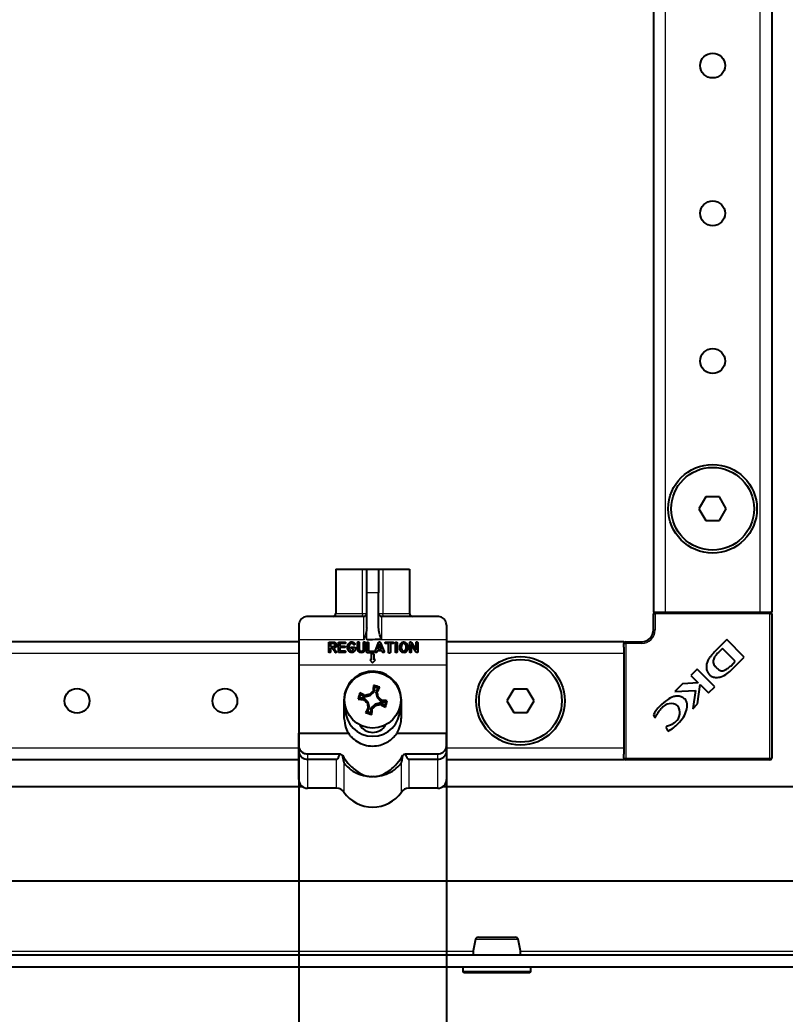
# Model space of a CAD drawing. Header units: millimetres. Extents: x -1581 to 3390, y -1547 to 1219.
# Drawn here: x -607.1 to -477.7, y -1006.7 to -838.5 of the extents above; entities that cross this region are included whole.
import ezdxf

# ---------------------------------------------------------------- set-up
doc = ezdxf.new("R2010")
doc.units = ezdxf.units.MM
doc.layers.add('FORMAT', color=7, linetype='Continuous')
doc.styles.add('SLDTEXTSTYLE0', font='TXT', dxfattribs={"width": 0.75})
doc.dimstyles.new('SLDDIMSTYLE0', dxfattribs={"dimtxt": 20, "dimasz": 10, "dimexe": 0, "dimexo": 0.0625, "dimgap": 5, "dimtad": 2, "dimdec": 1, "dimrnd": 1e-09, "dimzin": 12, "dimdsep": 46, "dimtxsty": 'SLDTEXTSTYLE0', "dimsah": 1, "dimcen": 0.09, "dimadec": 0, "dimazin": 3, "dimtfac": 1, "dimtofl": 0, "dimtmove": 0, "dimatfit": 3, "dimfxl": 0, "dimfrac": 2, "dimtolj": 1, "dimtzin": 12, "dimarcsym": 0})

# ---------------------------------------------------------------- blocks, each defined once
blk = doc.blocks.new('_D_8')
at = {"layer": 'FORMAT'}
for p, q in [((-534.94, -959.18), (-534.94, -1329.21)), ((-424.44, -998.73), (-424.44, -1329.21)), ((-424.44, -1328.21), (-534.94, -1328.21))]:
    blk.add_line(p, q, dxfattribs=at)
for points in [[(-534.94, -1328.21), (-524.94, -1329.75), (-524.94, -1326.67)], [(-424.44, -1328.21), (-434.44, -1326.67), (-434.44, -1329.75)]]:
    blk.add_solid(points, dxfattribs=at)
at = {"layer": 'FORMAT', "insert": (-512.94, -1302.43), "char_height": 20, "attachment_point": 1, "style": 'SLDTEXTSTYLE0'}
blk.add_mtext('110,5', dxfattribs=at)
blk = doc.blocks.new('_D_9')
at = {"layer": 'FORMAT'}
for p, q in [((-559.94, -959.18), (-559.94, -1329.21)), ((-534.94, -959.18), (-534.94, -1329.21)), ((-559.94, -1328.21), (-602.84, -1328.21)), ((-559.94, -1328.21), (-534.94, -1328.21))]:
    blk.add_line(p, q, dxfattribs=at)
for points in [[(-559.94, -1328.21), (-549.94, -1329.75), (-549.94, -1326.67)], [(-534.94, -1328.21), (-544.94, -1326.67), (-544.94, -1329.75)]]:
    blk.add_solid(points, dxfattribs=at)
at = {"layer": 'FORMAT', "insert": (-602.84, -1302.43), "char_height": 20, "attachment_point": 1, "style": 'SLDTEXTSTYLE0'}
blk.add_mtext('25', dxfattribs=at)

msp = doc.modelspace()

# ---------------------------------------------------------------- linework, layer by layer
at = {"color": 7, "linetype": 'Continuous', "lineweight": 25}
for p, q in [((-499.94, 496.28), (-499.94, -938.72)), ((-479.94, 496.28), (-479.94, -938.72)), ((-491.09, -919.22), (-492.25, -921.22)), ((-488.78, -919.22), (-491.09, -919.22)), ((-487.63, -921.22), (-488.78, -919.22)), ((-492.25, -921.22), (-491.09, -923.22)), ((-488.78, -923.22), (-487.63, -921.22)), ((-491.09, -923.22), (-488.78, -923.22)), ((-553.69, -931.42), (-553.69, -938.92)), ((-553.69, -931.42), (-549.17, -931.42)), ((-549.17, -931.42), (-548.44, -931.42)), ((-548.44, -931.42), (-546.44, -931.42)), ((-548.44, -935.42), (-548.44, -931.42)), ((-546.44, -931.42), (-546.44, -935.42)), ((-546.44, -931.42), (-545.72, -931.42)), ((-545.72, -931.42), (-541.19, -931.42)), ((-541.19, -931.42), (-541.19, -938.92)), ((-548.44, -941.36), (-548.44, -935.42)), ((-546.44, -941.35), (-546.44, -935.42)), ((-499.94, -938.72), (-499.64, -938.72)), ((-499.64, -938.72), (-498.99, -938.72)), ((-498.99, -938.72), (-497.94, -938.72)), ((-497.94, -938.72), (-481.94, -938.72)), ((-481.94, -938.72), (-480.89, -938.72)), ((-480.89, -938.72), (-480.24, -938.72)), ((-480.24, -938.72), (-479.94, -938.72)), ((-548.94, -939.42), (-558.44, -939.42)), ((-536.44, -939.42), (-545.94, -939.42)), ((-499.94, -941.72), (-499.94, -939.02)), ((-479.94, -939.02), (-479.94, -963.42)), ((-559.94, -940.92), (-559.94, -943.42)), ((-534.94, -940.92), (-534.94, -943.42)), ((-559.94, -943.72), (-1139.94, -943.72)), ((-559.94, -943.42), (-559.94, -947.67)), ((-554.85, -943.77), (-554.09, -943.77)), ((-554.85, -945.43), (-554.85, -943.77)), ((-553.24, -945.54), (-553.24, -943.77)), ((-553.24, -943.77), (-552.18, -943.77)), ((-547, -945.39), (-546.43, -943.86)), ((-545.17, -943.77), (-544.05, -943.77)), ((-540.89, -943.83), (-540.08, -945.06)), ((-534.94, -943.42), (-534.94, -947.67)), ((-504.94, -943.72), (-534.94, -943.72)), ((-504.94, -943.72), (-504.94, -944.02)), ((-504.64, -943.72), (-501.94, -943.72)), ((-487.55, -943.36), (-489.44, -945.25)), ((-484.59, -946.32), (-487.55, -943.36)), ((-554.09, -944.03), (-554.59, -944.03)), ((-554.59, -944.03), (-554.59, -944.54)), ((-554.59, -944.54), (-554, -944.54)), ((-554.3, -944.8), (-554.59, -944.8)), ((-554.59, -944.8), (-554.59, -945.43)), ((-553.8, -945.51), (-554.3, -944.8)), ((-553.99, -944.8), (-553.59, -945.37)), ((-552.18, -945.54), (-553.24, -945.54)), ((-552.18, -944.03), (-552.98, -944.03)), ((-552.98, -944.03), (-552.98, -944.44)), ((-552.98, -944.44), (-552.23, -944.44)), ((-552.23, -944.7), (-552.98, -944.7)), ((-552.98, -944.7), (-552.98, -945.28)), ((-552.98, -945.28), (-552.18, -945.28)), ((-550.91, -944.61), (-550.41, -944.61)), ((-550.71, -944.87), (-550.91, -944.87)), ((-550.41, -944.61), (-550.41, -944.91)), ((-549.98, -944.96), (-549.98, -943.88)), ((-549.72, -943.88), (-549.72, -944.96)), ((-548.98, -944.94), (-548.98, -943.88)), ((-548.71, -943.88), (-548.71, -944.94)), ((-548.42, -945.57), (-548.42, -943.9)), ((-548.16, -943.9), (-548.16, -945.3)), ((-548.16, -945.3), (-547.36, -945.3)), ((-546.66, -945.23), (-546.76, -945.48)), ((-545.85, -945.23), (-546.66, -945.23)), ((-546.27, -944.1), (-546.57, -944.97)), ((-546.57, -944.97), (-545.94, -944.97)), ((-545.94, -944.97), (-546.27, -944.1)), ((-546.11, -943.88), (-545.51, -945.39)), ((-545.76, -945.47), (-545.85, -945.23)), ((-544.76, -944.03), (-545.17, -944.03)), ((-544.76, -945.5), (-544.76, -944.03)), ((-544.05, -944.03), (-544.45, -944.03)), ((-544.45, -944.03), (-544.45, -945.5)), ((-543.58, -945.43), (-543.58, -943.9)), ((-543.32, -943.9), (-543.32, -945.43)), ((-541.16, -945.43), (-541.16, -943.87)), ((-540.06, -945.46), (-540.9, -944.19)), ((-540.9, -944.19), (-540.9, -945.43)), ((-540.08, -945.06), (-540.08, -943.88)), ((-539.82, -943.88), (-539.82, -945.43)), ((-504.94, -944.66), (-504.94, -944.02)), ((-504.94, -944.66), (-504.94, -945.72)), ((-489.44, -945.25), (-489.45, -945.27)), ((-488.29, -944.84), (-488.95, -945.52)), ((-486.11, -947.03), (-488.29, -944.84)), ((-547.36, -945.57), (-548.42, -945.57)), ((-547.69, -946.77), (-547.94, -946.77)), ((-547.94, -946.77), (-547.44, -947.27)), ((-547.19, -945.77), (-547.69, -945.77)), ((-547.69, -945.77), (-547.69, -946.77)), ((-547.44, -947.27), (-546.94, -946.77)), ((-547.19, -946.77), (-547.19, -945.77)), ((-546.94, -946.77), (-547.19, -946.77)), ((-504.94, -945.72), (-504.94, -961.72)), ((-486.83, -947.77), (-486.11, -947.03)), ((-486.58, -948.31), (-484.59, -946.32)), ((-559.94, -947.67), (-559.94, -959.17)), ((-534.94, -947.67), (-534.94, -959.17)), ((-492.55, -948.37), (-493.61, -949.43)), ((-489.59, -951.33), (-492.55, -948.37)), ((-493.61, -949.43), (-492.36, -950.67)), ((-547.84, -952.83), (-547.14, -952.16)), ((-547.14, -952.16), (-547.37, -952.06)), ((-547.11, -951.36), (-547.3, -951.1)), ((-547.14, -952.16), (-547.11, -951.36)), ((-547.11, -951.36), (-546.53, -951.53)), ((-546.53, -951.53), (-546.93, -952.22)), ((-546.93, -952.22), (-546.7, -953.16)), ((-546.93, -952.22), (-546.69, -952.26)), ((-546.53, -951.53), (-546.23, -951.41)), ((-523.59, -951.72), (-524.75, -953.72)), ((-521.28, -951.72), (-523.59, -951.72)), ((-520.13, -953.72), (-521.28, -951.72)), ((-495.02, -950.84), (-496.31, -952.13)), ((-496.31, -952.13), (-492.84, -951.95)), ((-492.36, -950.67), (-495.02, -950.84)), ((-492.84, -951.95), (-493.31, -955.05)), ((-492.51, -954.25), (-492.03, -950.98)), ((-492.03, -950.98), (-490.64, -952.37)), ((-490.64, -952.37), (-489.59, -951.33)), ((-552.29, -953.57), (-552.29, -956.57)), ((-549.64, -953.24), (-549.91, -953.43)), ((-549.64, -953.24), (-549.47, -952.66)), ((-548.85, -953.27), (-549.64, -953.24)), ((-549.47, -952.66), (-549.59, -952.36)), ((-549.47, -952.66), (-548.79, -953.06)), ((-548.85, -953.27), (-548.95, -953.49)), ((-548.18, -953.97), (-548.85, -953.27)), ((-548.79, -953.06), (-548.75, -952.82)), ((-548.79, -953.06), (-547.84, -952.83)), ((-547.84, -952.83), (-547.96, -952.62)), ((-546.7, -953.16), (-546.49, -953.05)), ((-546.7, -953.16), (-546.03, -953.86)), ((-546.03, -953.86), (-545.93, -953.64)), ((-546.03, -953.86), (-545.23, -953.9)), ((-545.23, -953.9), (-545.4, -954.48)), ((-545.23, -953.9), (-544.97, -953.7)), ((-542.59, -956.57), (-542.59, -953.57)), ((-524.75, -953.72), (-523.59, -955.72)), ((-521.28, -955.72), (-520.13, -953.72)), ((-552.09, -955.07), (-552.29, -955.07)), ((-548.35, -955.6), (-548.65, -955.72)), ((-548.18, -953.97), (-548.39, -954.09)), ((-548.35, -955.6), (-547.95, -954.91)), ((-547.77, -955.77), (-548.35, -955.6)), ((-547.95, -954.91), (-548.19, -954.88)), ((-547.95, -954.91), (-548.18, -953.97)), ((-547.74, -954.97), (-547.77, -955.77)), ((-547.04, -954.3), (-547.74, -954.97)), ((-547.74, -954.97), (-547.51, -955.07)), ((-546.09, -954.07), (-547.04, -954.3)), ((-547.04, -954.3), (-546.92, -954.52)), ((-546.09, -954.07), (-546.13, -954.32)), ((-545.4, -954.48), (-546.09, -954.07)), ((-545.4, -954.48), (-545.28, -954.78)), ((-542.59, -955.07), (-542.79, -955.07)), ((-493.31, -955.05), (-492.51, -954.25)), ((-547.77, -955.77), (-547.58, -956.04)), ((-523.59, -955.72), (-521.28, -955.72)), ((-499.94, -956.09), (-499.69, -956.6)), ((-499.69, -956.6), (-499.58, -956.49)), ((-497.74, -958.04), (-497.88, -958.17)), ((-497.88, -958.17), (-497.54, -958.86)), ((-559.94, -961.31), (-559.94, -959.17)), ((-559.94, -959.17), (-551.53, -959.17)), ((-543.35, -959.17), (-534.94, -959.17)), ((-534.94, -961.31), (-534.94, -959.17)), ((-559.94, -962.22), (-559.94, -961.31)), ((-559.94, -967.02), (-559.94, -962.22)), ((-534.94, -961.31), (-534.94, -962.22)), ((-534.94, -962.22), (-534.94, -967.02)), ((-504.94, -961.72), (-504.94, -962.77)), ((-559.94, -963.72), (-1139.94, -963.72)), ((-558.44, -962.7), (-552.92, -962.7)), ((-558.44, -963.6), (-553.53, -963.6)), ((-541.96, -962.7), (-536.44, -962.7)), ((-541.35, -963.6), (-536.44, -963.6)), ((-504.94, -963.72), (-534.94, -963.72)), ((-504.94, -963.42), (-504.94, -962.77)), ((-504.94, -963.42), (-504.94, -963.72)), ((-480.24, -963.72), (-504.64, -963.72)), ((-1165.44, -968.22), (-559.34, -968.22)), ((-553.53, -968.52), (-558.44, -968.52)), ((-536.44, -968.52), (-541.35, -968.52)), ((-535.54, -968.22), (-440.56, -968.22)), ((-432.44, -984.22), (-1165.44, -984.22)), ((-1217.14, -996.72), (-426.74, -996.72)), ((-1217.14, -998.72), (-426.74, -998.72)), ((-532.19, -998.72), (-532.19, -999.47)), ((-520.69, -999.47), (-520.69, -998.72)), ((-520.94, -999.72), (-531.94, -999.72))]:
    msp.add_line(p, q, dxfattribs=at)
at = {"color": 8, "linetype": 'Continuous', "lineweight": 18}
for p, q in [((-497.94, 496.28), (-497.94, -938.72)), ((-481.94, 496.28), (-481.94, -938.72)), ((-549.17, -938.92), (-549.17, -931.42)), ((-545.72, -931.42), (-545.72, -938.92)), ((-546.44, -935.42), (-548.44, -935.42)), ((-499.64, -939.02), (-499.64, -938.72)), ((-480.24, -939.02), (-480.24, -938.72)), ((-553.69, -938.92), (-549.17, -938.92)), ((-549.17, -938.92), (-548.44, -938.92)), ((-548.94, -943.42), (-548.94, -939.42)), ((-546.44, -938.92), (-545.72, -938.92)), ((-545.94, -939.42), (-545.94, -943.35)), ((-545.72, -938.92), (-541.19, -938.92)), ((-499.94, -939.02), (-499.64, -939.02)), ((-499.64, -939.02), (-499.64, -941.72)), ((-480.24, -939.02), (-499.64, -939.02)), ((-480.24, -963.42), (-480.24, -939.02)), ((-480.24, -939.02), (-479.94, -939.02)), ((-548.44, -943.42), (-548.44, -941.36)), ((-499.94, -941.72), (-499.64, -941.72)), ((-548.94, -943.42), (-559.94, -943.42)), ((-534.94, -943.42), (-548.44, -943.42)), ((-504.64, -944.02), (-504.64, -943.72)), ((-501.94, -943.72), (-501.94, -944.02)), ((-504.94, -944.02), (-504.64, -944.02)), ((-501.94, -944.02), (-504.64, -944.02)), ((-504.64, -944.02), (-504.64, -963.42)), ((-559.94, -945.72), (-1139.94, -945.72)), ((-504.94, -945.72), (-534.94, -945.72)), ((-534.94, -947.67), (-559.94, -947.67)), ((-559.94, -961.72), (-1139.94, -961.72)), ((-504.94, -961.72), (-534.94, -961.72)), ((-558.44, -962.7), (-558.44, -963.6)), ((-558.44, -963.6), (-558.44, -968.52)), ((-553.53, -968.52), (-553.53, -963.6)), ((-541.35, -963.6), (-541.35, -968.52)), ((-536.44, -963.6), (-536.44, -962.7)), ((-536.44, -968.52), (-536.44, -963.6)), ((-504.94, -963.42), (-504.64, -963.42)), ((-504.64, -963.42), (-480.24, -963.42)), ((-504.64, -963.72), (-504.64, -963.42)), ((-480.24, -963.42), (-480.24, -963.72)), ((-480.24, -963.42), (-479.94, -963.42)), ((-552.3, -964.2), (-552.3, -969.17)), ((-542.59, -969.17), (-542.59, -964.2)), ((-530.41, -996.12), (-1113.47, -996.12)), ((-427.04, -996.12), (-522.47, -996.12)), ((-532.19, -999.47), (-520.69, -999.47))]:
    msp.add_line(p, q, dxfattribs=at)
at = {"color": 8, "linetype": 'Continuous', "lineweight": 18, "flags": 128}
for points in [[(-549.17, -938.92), (-549.17, -939.01), (-549.18, -939.11), (-549.19, -939.2), (-549.21, -939.27), (-549.23, -939.33), (-549.25, -939.38), (-549.28, -939.41), (-549.3, -939.42)], [(-545.58, -939.42), (-545.61, -939.41), (-545.63, -939.38), (-545.66, -939.33), (-545.68, -939.27), (-545.69, -939.2), (-545.71, -939.11), (-545.71, -939.01), (-545.72, -938.92)]]:
    msp.add_lwpolyline(points, dxfattribs=at)
at = {"color": 7, "linetype": 'Continuous', "lineweight": 25}
for centre, radius in [((-489.94, -846.22), 2.1), ((-489.94, -871.22), 2.1), ((-489.94, -896.22), 2.1), ((-489.94, -921.22), 7.5), ((-489.94, -921.22), 7), ((-522.44, -953.72), 7.5), ((-522.44, -953.72), 7), ((-547.44, -953.57), 4.75), ((-597.44, -953.72), 2.1), ((-572.44, -953.72), 2.1)]:
    msp.add_circle(centre, radius, dxfattribs=at)
for centre, radius, start, end in [((-499.64, -939.02), 0.3, 90, 180), ((-480.24, -939.02), 0.3, 0, 90), ((-554.19, -938.92), 0.5, 270, 0), ((-548.94, -938.92), 0.5, 270, 0), ((-545.94, -938.92), 0.5, 180, 270), ((-540.69, -938.92), 0.5, 180, 270), ((-501.94, -941.72), 2, 270, 0), ((-504.64, -944.02), 0.3, 90, 180), ((-490.24, -945.11), 4.87, 290.3445, 318.7777), ((-491.01, -943.3), 6.12, 306.9888, 313.0744), ((-495.89, -1007.44), 75.61, 132.9111, 133.5289), ((-478.44, -956.13), 69.05, 175.8232, 176.6231), ((-567.73, -1023.13), 74.88, 73.3093, 74.166), ((-606.99, -918.63), 69.05, 330.8523, 331.6521), ((-619.87, -971.27), 75.61, 13.9464, 14.5642), ((-477.87, -973.86), 74.88, 163.3093, 164.166), ((-544.88, -884.57), 69.05, 265.8232, 266.6231), ((-582.38, -1013.12), 69.05, 60.8523, 61.6521), ((-493.57, -902.01), 75.61, 222.9111, 223.5289), ((-529.74, -1026), 75.61, 103.9464, 104.5642), ((-601.31, -1005.12), 75.61, 42.9111, 43.5289), ((-550, -1022.57), 69.05, 85.8232, 86.6231), ((-617.01, -933.27), 74.88, 343.3093, 344.166), ((-547.44, -955.07), 4.65, 180, 0), ((-487.89, -988.51), 69.05, 150.8523, 151.6521), ((-475.01, -935.86), 75.61, 193.9464, 194.5642), ((-616.44, -951.01), 69.05, 355.8232, 356.6231), ((-598.99, -899.7), 75.61, 312.9111, 313.5289), ((-565.14, -881.14), 75.61, 283.9464, 284.5642), ((-512.5, -894.01), 69.05, 240.8523, 241.6521), ((-497.01, -956.12), 1.94, 53.3097, 142.3464), ((-497.45, -955.72), 1.97, 308.454, 35.887), ((-527.15, -884), 74.88, 253.3093, 254.166), ((-547.44, -956.57), 2.5, 209.1291, 330.7764), ((-504.64, -963.42), 0.3, 180, 270), ((-480.24, -963.42), 0.3, 270, 0), ((-558.44, -967.02), 1.5, 180, 270), ((-536.44, -967.02), 1.5, 270, 0), ((-553.53, -970.02), 1.5, 34.5604, 90), ((-541.35, -970.02), 1.5, 90, 145.4396), ((-547.44, -965.82), 5.89, 214.5604, 325.4396), ((-529.55, -994.22), 0.5, 89.9982, 165.4001), ((-523.33, -994.22), 0.5, 15.316, 90.0228), ((-531.94, -999.47), 0.25, 180, 270), ((-520.94, -999.47), 0.25, 270, 0)]:
    msp.add_arc(centre, radius, start, end, dxfattribs=at)
at = {"color": 8, "linetype": 'Continuous', "lineweight": 18}
msp.add_arc((-501.94, -941.72), 2.3, 270, 0, dxfattribs=at)
at = {"color": 7, "linetype": 'Continuous', "lineweight": 25}
msp.add_ellipse((14880.74, -943.42), major_axis=(15429.18, 0), ratio=0.000259, start_param=3.123591, end_param=3.141593, dxfattribs=at)
for points, knots in [([(-558.44, -939.42), (-558.44, -939.42), (-558.51, -939.42), (-558.86, -939.44), (-559.39, -939.68), (-559.86, -940.26), (-559.92, -940.73), (-559.94, -940.92)], [0, 0, 0, 0, 0.003231, 0.101221, 0.514725, 0.80586, 1, 1, 1, 1]), ([(-534.94, -940.92), (-534.97, -940.73), (-535.02, -940.26), (-535.49, -939.68), (-536.02, -939.44), (-536.37, -939.42), (-536.44, -939.42), (-536.44, -939.42)], [0, 0, 0, 0, 0.19414, 0.485275, 0.898779, 0.996769, 1, 1, 1, 1]), ([(-548.44, -941.36), (-548.48, -941.69), (-548.56, -942.4), (-548.82, -943.06), (-548.94, -943.41), (-548.94, -943.42)], [0, 0, 0, 0, 0.475461, 0.994056, 1, 1, 1, 1]), ([(-545.94, -943.35), (-545.94, -943.35), (-545.95, -943.34), (-545.95, -943.34), (-545.97, -943.32), (-546, -943.24), (-546.12, -942.91), (-546.34, -942.28), (-546.41, -941.68), (-546.44, -941.35)], [0, 0, 0, 0, 0.00167, 0.003889, 0.009531, 0.034361, 0.132751, 0.526214, 1, 1, 1, 1]), ([(-554.09, -943.77), (-554.02, -943.78), (-553.88, -943.79), (-553.77, -943.87), (-553.72, -943.91)], [0, 0, 0, 0, 0.559747, 1, 1, 1, 1]), ([(-552.18, -943.77), (-552.16, -943.77), (-552.12, -943.77), (-552.06, -943.8), (-552.03, -943.85), (-552.03, -943.88), (-552.03, -943.9)], [0, 0, 0, 0, 0.280872, 0.559701, 0.779382, 1, 1, 1, 1]), ([(-551.49, -944), (-551.41, -943.92), (-551.28, -943.77), (-551.08, -943.75), (-551, -943.75)], [0, 0, 0, 0, 0.559217, 1, 1, 1, 1]), ([(-551, -943.75), (-550.93, -943.75), (-550.8, -943.75), (-550.7, -943.81), (-550.65, -943.84)], [0, 0, 0, 0, 0.560514, 1, 1, 1, 1]), ([(-550.65, -943.84), (-550.61, -943.87), (-550.55, -943.92), (-550.5, -943.99), (-550.48, -944.02)], [0, 0, 0, 0, 0.559542, 1, 1, 1, 1]), ([(-549.98, -943.88), (-549.98, -943.86), (-549.98, -943.82), (-549.95, -943.77), (-549.91, -943.75), (-549.88, -943.75), (-549.86, -943.75)], [0, 0, 0, 0, 0.280849, 0.55949, 0.779158, 1, 1, 1, 1]), ([(-549.86, -943.75), (-549.84, -943.75), (-549.8, -943.75), (-549.75, -943.78), (-549.72, -943.83), (-549.72, -943.86), (-549.72, -943.88)], [0, 0, 0, 0, 0.2809103, 0.559174, 0.7791663, 1, 1, 1, 1]), ([(-548.98, -943.88), (-548.98, -943.86), (-548.97, -943.82), (-548.95, -943.77), (-548.9, -943.75), (-548.87, -943.75), (-548.85, -943.75)], [0, 0, 0, 0, 0.2809, 0.559498, 0.779148, 1, 1, 1, 1]), ([(-548.85, -943.75), (-548.83, -943.75), (-548.79, -943.75), (-548.74, -943.78), (-548.71, -943.83), (-548.71, -943.86), (-548.71, -943.88)], [0, 0, 0, 0, 0.280888, 0.559023, 0.779155, 1, 1, 1, 1]), ([(-548.42, -943.9), (-548.42, -943.88), (-548.42, -943.85), (-548.39, -943.8), (-548.35, -943.77), (-548.32, -943.77), (-548.3, -943.77)], [0, 0, 0, 0, 0.280912, 0.559405, 0.779108, 1, 1, 1, 1]), ([(-548.3, -943.77), (-548.28, -943.77), (-548.24, -943.77), (-548.19, -943.8), (-548.16, -943.85), (-548.16, -943.89), (-548.16, -943.9)], [0, 0, 0, 0, 0.280813, 0.559099, 0.77917, 1, 1, 1, 1]), ([(-546.43, -943.86), (-546.42, -943.84), (-546.41, -943.8), (-546.36, -943.75), (-546.31, -943.75), (-546.28, -943.75)], [0, 0, 0, 0, 0.281465, 0.561772, 1, 1, 1, 1]), ([(-546.28, -943.75), (-546.26, -943.75), (-546.21, -943.75), (-546.14, -943.79), (-546.12, -943.84), (-546.11, -943.88)], [0, 0, 0, 0, 0.281226, 0.561522, 1, 1, 1, 1]), ([(-545.31, -943.9), (-545.31, -943.88), (-545.3, -943.84), (-545.27, -943.79), (-545.22, -943.77), (-545.19, -943.77), (-545.17, -943.77)], [0, 0, 0, 0, 0.2807125, 0.5587014, 0.7790455, 1, 1, 1, 1]), ([(-544.05, -943.77), (-544.03, -943.77), (-543.99, -943.77), (-543.93, -943.8), (-543.9, -943.85), (-543.9, -943.88), (-543.89, -943.9)], [0, 0, 0, 0, 0.280951, 0.559967, 0.779431, 1, 1, 1, 1]), ([(-543.58, -943.9), (-543.58, -943.88), (-543.58, -943.84), (-543.55, -943.79), (-543.51, -943.77), (-543.48, -943.77), (-543.46, -943.77)], [0, 0, 0, 0, 0.280828, 0.559417, 0.779393, 1, 1, 1, 1]), ([(-543.46, -943.77), (-543.44, -943.77), (-543.4, -943.77), (-543.35, -943.8), (-543.32, -943.85), (-543.32, -943.88), (-543.32, -943.9)], [0, 0, 0, 0, 0.2807653, 0.5591779, 0.7791749, 1, 1, 1, 1]), ([(-542.69, -944.04), (-542.62, -943.95), (-542.5, -943.79), (-542.3, -943.76), (-542.21, -943.75)], [0, 0, 0, 0, 0.560137, 1, 1, 1, 1]), ([(-542.21, -943.75), (-542.16, -943.75), (-542.04, -943.76), (-541.84, -943.85), (-541.74, -943.97), (-541.68, -944.04)], [0, 0, 0, 0, 0.280496, 0.560765, 1, 1, 1, 1]), ([(-541.16, -943.87), (-541.16, -943.85), (-541.16, -943.82), (-541.13, -943.77), (-541.09, -943.75), (-541.06, -943.75), (-541.04, -943.75)], [0, 0, 0, 0, 0.280941, 0.559114, 0.779089, 1, 1, 1, 1]), ([(-541.04, -943.75), (-541.03, -943.75), (-540.99, -943.75), (-540.94, -943.77), (-540.91, -943.81), (-540.89, -943.83)], [0, 0, 0, 0, 0.280638, 0.560877, 1, 1, 1, 1]), ([(-540.08, -943.88), (-540.08, -943.86), (-540.08, -943.82), (-540.05, -943.77), (-540.01, -943.75), (-539.98, -943.75), (-539.96, -943.75)], [0, 0, 0, 0, 0.280888, 0.559482, 0.77927, 1, 1, 1, 1]), ([(-539.96, -943.75), (-539.94, -943.75), (-539.9, -943.75), (-539.85, -943.78), (-539.82, -943.83), (-539.82, -943.86), (-539.82, -943.88)], [0, 0, 0, 0, 0.280836, 0.55925, 0.779182, 1, 1, 1, 1]), ([(-554.73, -945.57), (-554.75, -945.57), (-554.79, -945.56), (-554.83, -945.53), (-554.85, -945.48), (-554.85, -945.45), (-554.85, -945.43)], [0, 0, 0, 0, 0.2804367, 0.5582807, 0.7788987, 1, 1, 1, 1]), ([(-554.59, -945.43), (-554.59, -945.45), (-554.59, -945.5), (-554.63, -945.55), (-554.68, -945.56), (-554.71, -945.57), (-554.73, -945.57)], [0, 0, 0, 0, 0.2804979, 0.5583245, 0.7788676, 1, 1, 1, 1]), ([(-553.9, -944.1), (-553.93, -944.08), (-553.99, -944.04), (-554.06, -944.03), (-554.09, -944.03)], [0, 0, 0, 0, 0.559136, 1, 1, 1, 1]), ([(-554, -944.54), (-553.97, -944.53), (-553.94, -944.53), (-553.91, -944.5), (-553.89, -944.49)], [0, 0, 0, 0, 0.558174, 1, 1, 1, 1]), ([(-553.75, -944.71), (-553.79, -944.74), (-553.87, -944.78), (-553.95, -944.8), (-553.99, -944.8)], [0, 0, 0, 0, 0.56031, 1, 1, 1, 1]), ([(-553.82, -944.29), (-553.82, -944.25), (-553.83, -944.18), (-553.88, -944.12), (-553.9, -944.1)], [0, 0, 0, 0, 0.559692, 1, 1, 1, 1]), ([(-553.89, -944.49), (-553.88, -944.48), (-553.85, -944.45), (-553.82, -944.38), (-553.82, -944.33), (-553.82, -944.29)], [0, 0, 0, 0, 0.2799174, 0.5600596, 1, 1, 1, 1]), ([(-553.71, -945.57), (-553.72, -945.57), (-553.74, -945.57), (-553.77, -945.55), (-553.79, -945.52), (-553.8, -945.51)], [0, 0, 0, 0, 0.28022, 0.561305, 1, 1, 1, 1]), ([(-553.55, -944.29), (-553.56, -944.39), (-553.58, -944.55), (-553.7, -944.66), (-553.75, -944.71)], [0, 0, 0, 0, 0.559457, 1, 1, 1, 1]), ([(-553.72, -943.91), (-553.67, -943.97), (-553.57, -944.08), (-553.56, -944.23), (-553.55, -944.29)], [0, 0, 0, 0, 0.558947, 1, 1, 1, 1]), ([(-553.55, -945.44), (-553.56, -945.46), (-553.57, -945.5), (-553.61, -945.54), (-553.66, -945.56), (-553.69, -945.57), (-553.71, -945.57)], [0, 0, 0, 0, 0.278138, 0.558544, 0.779161, 1, 1, 1, 1]), ([(-553.59, -945.37), (-553.58, -945.38), (-553.56, -945.4), (-553.56, -945.43), (-553.55, -945.44)], [0, 0, 0, 0, 0.561079, 1, 1, 1, 1]), ([(-552.23, -944.44), (-552.21, -944.44), (-552.17, -944.44), (-552.11, -944.47), (-552.08, -944.52), (-552.08, -944.56), (-552.08, -944.57)], [0, 0, 0, 0, 0.280945, 0.559897, 0.779525, 1, 1, 1, 1]), ([(-552.08, -944.57), (-552.08, -944.59), (-552.08, -944.64), (-552.14, -944.7), (-552.2, -944.7), (-552.23, -944.7)], [0, 0, 0, 0, 0.281099, 0.559768, 1, 1, 1, 1]), ([(-552.03, -943.9), (-552.03, -943.92), (-552.03, -943.97), (-552.09, -944.03), (-552.15, -944.03), (-552.18, -944.03)], [0, 0, 0, 0, 0.281053, 0.559663, 1, 1, 1, 1]), ([(-552.18, -945.28), (-552.16, -945.28), (-552.12, -945.28), (-552.06, -945.31), (-552.03, -945.36), (-552.03, -945.39), (-552.03, -945.41)], [0, 0, 0, 0, 0.280912, 0.5597137, 0.7794989, 1, 1, 1, 1]), ([(-552.03, -945.41), (-552.03, -945.43), (-552.03, -945.48), (-552.09, -945.54), (-552.14, -945.54), (-552.18, -945.54)], [0, 0, 0, 0, 0.281214, 0.559901, 1, 1, 1, 1]), ([(-551.68, -944.67), (-551.68, -944.53), (-551.67, -944.29), (-551.54, -944.09), (-551.49, -944)], [0, 0, 0, 0, 0.5603404, 1, 1, 1, 1]), ([(-551.49, -945.28), (-551.56, -945.17), (-551.67, -944.98), (-551.68, -944.77), (-551.68, -944.67)], [0, 0, 0, 0, 0.5593467, 1, 1, 1, 1]), ([(-550.97, -945.57), (-551.03, -945.56), (-551.14, -945.55), (-551.34, -945.46), (-551.43, -945.35), (-551.49, -945.28)], [0, 0, 0, 0, 0.280314, 0.560507, 1, 1, 1, 1]), ([(-551.01, -944.01), (-551.04, -944.01), (-551.11, -944.02), (-551.24, -944.09), (-551.4, -944.3), (-551.41, -944.52), (-551.42, -944.67)], [0, 0, 0, 0, 0.125332, 0.250695, 0.500738, 1, 1, 1, 1]), ([(-551.42, -944.67), (-551.42, -944.76), (-551.41, -944.91), (-551.33, -945.04), (-551.3, -945.1)], [0, 0, 0, 0, 0.55998, 1, 1, 1, 1]), ([(-551.3, -945.1), (-551.25, -945.16), (-551.17, -945.27), (-551.04, -945.29), (-550.98, -945.3)], [0, 0, 0, 0, 0.560858, 1, 1, 1, 1]), ([(-551.04, -944.74), (-551.04, -944.72), (-551.03, -944.68), (-551, -944.63), (-550.95, -944.61), (-550.92, -944.61), (-550.91, -944.61)], [0, 0, 0, 0, 0.280637, 0.55889, 0.779144, 1, 1, 1, 1]), ([(-550.91, -944.87), (-550.93, -944.87), (-550.97, -944.87), (-551.02, -944.83), (-551.04, -944.79), (-551.04, -944.76), (-551.04, -944.74)], [0, 0, 0, 0, 0.2806643, 0.558735, 0.779002, 1, 1, 1, 1]), ([(-550.82, -944.06), (-550.85, -944.04), (-550.91, -944.01), (-550.98, -944.01), (-551.01, -944.01)], [0, 0, 0, 0, 0.558634, 1, 1, 1, 1]), ([(-550.98, -945.3), (-550.95, -945.3), (-550.89, -945.3), (-550.79, -945.25), (-550.76, -945.18), (-550.74, -945.14)], [0, 0, 0, 0, 0.281265, 0.561609, 1, 1, 1, 1]), ([(-550.62, -945.44), (-550.68, -945.48), (-550.78, -945.56), (-550.91, -945.56), (-550.97, -945.57)], [0, 0, 0, 0, 0.558998, 1, 1, 1, 1]), ([(-550.71, -944.17), (-550.73, -944.15), (-550.76, -944.1), (-550.8, -944.07), (-550.82, -944.06)], [0, 0, 0, 0, 0.560467, 1, 1, 1, 1]), ([(-550.74, -945.14), (-550.73, -945.09), (-550.71, -945), (-550.71, -944.91), (-550.71, -944.87)], [0, 0, 0, 0, 0.559597, 1, 1, 1, 1]), ([(-550.6, -944.23), (-550.63, -944.23), (-550.67, -944.22), (-550.7, -944.19), (-550.71, -944.17)], [0, 0, 0, 0, 0.5580387, 1, 1, 1, 1]), ([(-550.41, -944.91), (-550.42, -945.02), (-550.43, -945.22), (-550.56, -945.37), (-550.62, -945.44)], [0, 0, 0, 0, 0.5604926, 1, 1, 1, 1]), ([(-550.45, -944.11), (-550.45, -944.13), (-550.46, -944.17), (-550.51, -944.21), (-550.55, -944.23), (-550.59, -944.23), (-550.6, -944.23)], [0, 0, 0, 0, 0.277709, 0.558209, 0.77892, 1, 1, 1, 1]), ([(-550.48, -944.02), (-550.47, -944.04), (-550.45, -944.06), (-550.45, -944.09), (-550.45, -944.11)], [0, 0, 0, 0, 0.560691, 1, 1, 1, 1]), ([(-549.77, -945.43), (-549.84, -945.36), (-549.96, -945.22), (-549.98, -945.04), (-549.98, -944.96)], [0, 0, 0, 0, 0.558332, 1, 1, 1, 1]), ([(-549.32, -945.57), (-549.42, -945.56), (-549.58, -945.56), (-549.71, -945.47), (-549.77, -945.43)], [0, 0, 0, 0, 0.55925, 1, 1, 1, 1]), ([(-549.72, -944.96), (-549.71, -945.02), (-549.71, -945.12), (-549.63, -945.19), (-549.6, -945.23)], [0, 0, 0, 0, 0.560313, 1, 1, 1, 1]), ([(-549.6, -945.23), (-549.56, -945.25), (-549.48, -945.3), (-549.39, -945.3), (-549.35, -945.3)], [0, 0, 0, 0, 0.559441, 1, 1, 1, 1]), ([(-549.35, -945.3), (-549.29, -945.3), (-549.18, -945.29), (-549.05, -945.2), (-548.98, -945.07), (-548.98, -944.98), (-548.98, -944.94)], [0, 0, 0, 0, 0.280935, 0.559487, 0.779245, 1, 1, 1, 1]), ([(-548.71, -944.94), (-548.72, -945.04), (-548.73, -945.22), (-548.89, -945.44), (-549.11, -945.54), (-549.25, -945.56), (-549.32, -945.57)], [0, 0, 0, 0, 0.280416, 0.558636, 0.778958, 1, 1, 1, 1]), ([(-547.36, -945.3), (-547.34, -945.3), (-547.3, -945.31), (-547.24, -945.33), (-547.21, -945.38), (-547.21, -945.42), (-547.21, -945.43)], [0, 0, 0, 0, 0.280855, 0.559718, 0.779518, 1, 1, 1, 1]), ([(-547.21, -945.43), (-547.21, -945.46), (-547.21, -945.5), (-547.27, -945.56), (-547.33, -945.57), (-547.36, -945.57)], [0, 0, 0, 0, 0.2812663, 0.5600784, 1, 1, 1, 1]), ([(-547.01, -945.44), (-547.01, -945.43), (-547.01, -945.42), (-547, -945.4), (-547, -945.39)], [0, 0, 0, 0, 0.559504, 1, 1, 1, 1]), ([(-546.89, -945.57), (-546.9, -945.57), (-546.94, -945.56), (-546.98, -945.53), (-547.01, -945.49), (-547.01, -945.46), (-547.01, -945.44)], [0, 0, 0, 0, 0.2795786, 0.5591942, 0.7795822, 1, 1, 1, 1]), ([(-546.76, -945.48), (-546.76, -945.49), (-546.77, -945.52), (-546.82, -945.56), (-546.86, -945.57), (-546.89, -945.57)], [0, 0, 0, 0, 0.28077, 0.560807, 1, 1, 1, 1]), ([(-545.65, -945.57), (-545.66, -945.57), (-545.69, -945.56), (-545.74, -945.53), (-545.75, -945.5), (-545.76, -945.47)], [0, 0, 0, 0, 0.280695, 0.560335, 1, 1, 1, 1]), ([(-545.5, -945.44), (-545.5, -945.46), (-545.51, -945.5), (-545.55, -945.54), (-545.6, -945.56), (-545.63, -945.57), (-545.65, -945.57)], [0, 0, 0, 0, 0.278517, 0.558613, 0.779333, 1, 1, 1, 1]), ([(-545.51, -945.39), (-545.51, -945.4), (-545.5, -945.42), (-545.5, -945.44), (-545.5, -945.44)], [0, 0, 0, 0, 0.560081, 1, 1, 1, 1]), ([(-545.17, -944.03), (-545.19, -944.03), (-545.24, -944.03), (-545.28, -944), (-545.31, -943.95), (-545.31, -943.92), (-545.31, -943.9)], [0, 0, 0, 0, 0.28076, 0.558821, 0.778915, 1, 1, 1, 1]), ([(-544.61, -945.64), (-544.63, -945.64), (-544.68, -945.64), (-544.73, -945.6), (-544.75, -945.55), (-544.76, -945.52), (-544.76, -945.5)], [0, 0, 0, 0, 0.2808221, 0.5590594, 0.7790938, 1, 1, 1, 1]), ([(-544.45, -945.5), (-544.45, -945.52), (-544.45, -945.57), (-544.52, -945.63), (-544.58, -945.64), (-544.61, -945.64)], [0, 0, 0, 0, 0.280801, 0.559621, 1, 1, 1, 1]), ([(-543.89, -943.9), (-543.9, -943.92), (-543.9, -943.97), (-543.96, -944.03), (-544.02, -944.03), (-544.05, -944.03)], [0, 0, 0, 0, 0.281019, 0.559679, 1, 1, 1, 1]), ([(-543.46, -945.57), (-543.48, -945.57), (-543.52, -945.56), (-543.56, -945.53), (-543.58, -945.48), (-543.58, -945.45), (-543.58, -945.43)], [0, 0, 0, 0, 0.280437, 0.558281, 0.778899, 1, 1, 1, 1]), ([(-543.32, -945.43), (-543.32, -945.45), (-543.32, -945.5), (-543.36, -945.55), (-543.41, -945.57), (-543.45, -945.57), (-543.46, -945.57)], [0, 0, 0, 0, 0.280518, 0.5583, 0.778735, 1, 1, 1, 1]), ([(-542.86, -944.67), (-542.86, -944.54), (-542.84, -944.32), (-542.74, -944.12), (-542.69, -944.04)], [0, 0, 0, 0, 0.559914, 1, 1, 1, 1]), ([(-542.68, -945.28), (-542.74, -945.18), (-542.85, -944.98), (-542.86, -944.76), (-542.86, -944.67)], [0, 0, 0, 0, 0.559149, 1, 1, 1, 1]), ([(-542.19, -945.57), (-542.24, -945.56), (-542.35, -945.55), (-542.54, -945.47), (-542.63, -945.35), (-542.68, -945.28)], [0, 0, 0, 0, 0.280367, 0.560574, 1, 1, 1, 1]), ([(-542.5, -944.21), (-542.54, -944.29), (-542.59, -944.44), (-542.6, -944.6), (-542.6, -944.67)], [0, 0, 0, 0, 0.5590754, 1, 1, 1, 1]), ([(-542.6, -944.67), (-542.6, -944.75), (-542.59, -944.91), (-542.52, -945.05), (-542.49, -945.11)], [0, 0, 0, 0, 0.560273, 1, 1, 1, 1]), ([(-542.22, -944.01), (-542.25, -944.01), (-542.32, -944.02), (-542.43, -944.09), (-542.47, -944.17), (-542.5, -944.21)], [0, 0, 0, 0, 0.279832, 0.559843, 1, 1, 1, 1]), ([(-542.49, -945.11), (-542.45, -945.17), (-542.37, -945.27), (-542.24, -945.29), (-542.19, -945.3)], [0, 0, 0, 0, 0.560567, 1, 1, 1, 1]), ([(-541.87, -944.21), (-541.92, -944.15), (-542.01, -944.04), (-542.15, -944.02), (-542.22, -944.01)], [0, 0, 0, 0, 0.5595959, 1, 1, 1, 1]), ([(-542.19, -945.3), (-542.15, -945.3), (-542.08, -945.29), (-541.95, -945.23), (-541.9, -945.15), (-541.86, -945.11)], [0, 0, 0, 0, 0.280435, 0.560605, 1, 1, 1, 1]), ([(-541.67, -945.28), (-541.75, -945.37), (-541.89, -945.54), (-542.1, -945.56), (-542.19, -945.57)], [0, 0, 0, 0, 0.559137, 1, 1, 1, 1]), ([(-541.76, -944.67), (-541.76, -944.58), (-541.77, -944.42), (-541.84, -944.28), (-541.87, -944.21)], [0, 0, 0, 0, 0.560046, 1, 1, 1, 1]), ([(-541.86, -945.11), (-541.83, -945.03), (-541.77, -944.89), (-541.76, -944.73), (-541.76, -944.67)], [0, 0, 0, 0, 0.559133, 1, 1, 1, 1]), ([(-541.68, -944.04), (-541.62, -944.15), (-541.51, -944.34), (-541.5, -944.57), (-541.5, -944.67)], [0, 0, 0, 0, 0.559312, 1, 1, 1, 1]), ([(-541.5, -944.67), (-541.5, -944.79), (-541.52, -945.01), (-541.63, -945.2), (-541.67, -945.28)], [0, 0, 0, 0, 0.559865, 1, 1, 1, 1]), ([(-541.04, -945.57), (-541.06, -945.57), (-541.1, -945.56), (-541.16, -945.51), (-541.16, -945.46), (-541.16, -945.43)], [0, 0, 0, 0, 0.281503, 0.560294, 1, 1, 1, 1]), ([(-540.9, -945.43), (-540.9, -945.45), (-540.9, -945.49), (-540.94, -945.54), (-540.99, -945.57), (-541.02, -945.57), (-541.04, -945.57)], [0, 0, 0, 0, 0.280569, 0.558477, 0.77887, 1, 1, 1, 1]), ([(-539.94, -945.57), (-539.96, -945.56), (-539.99, -945.56), (-540.03, -945.52), (-540.05, -945.48), (-540.06, -945.46)], [0, 0, 0, 0, 0.278585, 0.558866, 1, 1, 1, 1]), ([(-539.82, -945.43), (-539.82, -945.45), (-539.82, -945.49), (-539.85, -945.54), (-539.89, -945.56), (-539.92, -945.57), (-539.94, -945.57)], [0, 0, 0, 0, 0.280953, 0.559391, 0.779073, 1, 1, 1, 1]), ([(-489.45, -945.27), (-489.53, -945.35), (-489.68, -945.51), (-489.83, -945.67), (-489.91, -945.76)], [0, 0, 0, 0, 0.486421, 1, 1, 1, 1]), ([(-488.95, -945.52), (-489.14, -945.72), (-489.49, -946.09), (-489.81, -946.63), (-489.88, -947.08), (-489.81, -947.42), (-489.62, -947.77), (-489.42, -947.98), (-489.32, -948.1)], [0, 0, 0, 0, 0.274676, 0.503042, 0.607381, 0.716579, 0.843412, 1, 1, 1, 1]), ([(-490.59, -946.6), (-490.7, -946.8), (-490.9, -947.19), (-491.02, -947.83), (-490.98, -948.42), (-490.78, -948.96), (-490.42, -949.39), (-489.91, -949.68), (-489.25, -949.8), (-488.79, -949.72), (-488.55, -949.67)], [0, 0, 0, 0, 0.138091, 0.265455, 0.384013, 0.496103, 0.605759, 0.71979, 0.847662, 1, 1, 1, 1]), ([(-489.91, -945.76), (-490.05, -945.91), (-490.29, -946.17), (-490.5, -946.47), (-490.59, -946.6)], [0, 0, 0, 0, 0.55183, 1, 1, 1, 1]), ([(-542.59, -953.57), (-542.63, -953.06), (-542.72, -952.05), (-543.5, -950.59), (-544.69, -949.47), (-546.15, -948.8), (-547.77, -948.64), (-549.37, -949.02), (-550.75, -949.9), (-551.73, -951.14), (-552.22, -952.44), (-552.27, -953.23), (-552.29, -953.57)], [0, 0, 0, 0, 0.108524, 0.217459, 0.318088, 0.417791, 0.519828, 0.622975, 0.725929, 0.827131, 0.926323, 1, 1, 1, 1]), ([(-489.32, -948.1), (-489.22, -948.19), (-489.05, -948.36), (-488.77, -948.54), (-488.5, -948.63), (-488.17, -948.63), (-487.77, -948.48), (-487.49, -948.29), (-487.33, -948.19)], [0, 0, 0, 0, 0.176808, 0.319231, 0.43938, 0.552395, 0.749205, 1, 1, 1, 1]), ([(-494.6, -953.46), (-494.77, -953.32), (-495.1, -953.04), (-495.8, -952.87), (-496.67, -953), (-497.75, -953.57), (-498.44, -954.21), (-498.83, -954.58)], [0, 0, 0, 0, 0.130532, 0.266031, 0.423997, 0.666819, 1, 1, 1, 1]), ([(-495.81, -957.62), (-495.48, -957.25), (-494.86, -956.56), (-494.31, -955.39), (-494.17, -954.44), (-494.33, -953.8), (-494.51, -953.57), (-494.6, -953.46)], [0, 0, 0, 0, 0.315674, 0.58952, 0.813199, 0.909026, 1, 1, 1, 1]), ([(-498.83, -954.58), (-499.08, -954.84), (-499.51, -955.31), (-499.81, -955.86), (-499.94, -956.09)], [0, 0, 0, 0, 0.577653, 1, 1, 1, 1]), ([(-499.58, -956.49), (-499.44, -956.18), (-499.17, -955.61), (-498.74, -955.15), (-498.55, -954.94)], [0, 0, 0, 0, 0.547643, 1, 1, 1, 1]), ([(-552.29, -956.57), (-552.21, -957.19), (-552.04, -958.47), (-551.57, -959.11), (-551.54, -959.16), (-551.53, -959.17)], [0, 0, 0, 0, 0.417668, 0.852903, 1, 1, 1, 1]), ([(-543.35, -959.17), (-543.3, -959.09), (-543.19, -958.92), (-542.67, -957.85), (-542.61, -956.86), (-542.59, -956.57)], [0, 0, 0, 0, 0.378823, 0.812228, 1, 1, 1, 1]), ([(-496.22, -957.26), (-496.48, -957.48), (-496.93, -957.86), (-497.5, -957.98), (-497.74, -958.04)], [0, 0, 0, 0, 0.579608, 1, 1, 1, 1]), ([(-497.54, -958.86), (-497.2, -958.68), (-496.57, -958.34), (-496.05, -957.85), (-495.81, -957.62)], [0, 0, 0, 0, 0.5368, 1, 1, 1, 1]), ([(-543.35, -959.17), (-543.37, -959.2), (-543.41, -959.27), (-543.77, -959.77), (-544.42, -960.41), (-545.35, -960.99), (-546.5, -961.38), (-547.83, -961.47), (-549.17, -961.17), (-550.3, -960.54), (-551.03, -959.86), (-551.41, -959.36), (-551.53, -959.18), (-551.53, -959.17), (-551.53, -959.17)], [0, 0, 0, 0, 0.0885051, 0.1771377, 0.2628581, 0.3446937, 0.4304853, 0.5251934, 0.6256454, 0.7239113, 0.8124944, 0.894483, 0.9789968, 1, 1, 1, 1]), ([(-559.94, -961.31), (-559.93, -961.45), (-559.9, -961.74), (-559.66, -962.14), (-559.3, -962.47), (-558.87, -962.67), (-558.57, -962.69), (-558.44, -962.7)], [0, 0, 0, 0, 0.205683, 0.411346, 0.618649, 0.832339, 1, 1, 1, 1]), ([(-559.94, -962.22), (-559.94, -962.24), (-559.94, -962.34), (-559.91, -962.59), (-559.74, -962.97), (-559.4, -963.32), (-558.95, -963.55), (-558.61, -963.58), (-558.44, -963.6)], [0, 0, 0, 0, 0.017854, 0.141405, 0.356083, 0.570731, 0.785365, 1, 1, 1, 1]), ([(-536.44, -962.7), (-536.27, -962.69), (-535.94, -962.66), (-535.49, -962.41), (-535.15, -962.05), (-534.97, -961.66), (-534.95, -961.41), (-534.94, -961.31)], [0, 0, 0, 0, 0.2129, 0.425707, 0.640613, 0.853382, 1, 1, 1, 1]), ([(-536.44, -963.6), (-536.27, -963.58), (-535.94, -963.55), (-535.49, -963.32), (-535.15, -962.97), (-534.98, -962.59), (-534.94, -962.34), (-534.94, -962.24), (-534.94, -962.22)], [0, 0, 0, 0, 0.214635, 0.429269, 0.643917, 0.858595, 0.982146, 1, 1, 1, 1]), ([(-553.53, -963.6), (-553.52, -963.6), (-553.51, -963.6), (-553.48, -963.59), (-553.41, -963.56), (-553.28, -963.41), (-553.12, -963.12), (-552.99, -962.85), (-552.92, -962.7)], [0, 0, 0, 0, 0.008383, 0.019125, 0.04457, 0.140638, 0.521171, 1, 1, 1, 1]), ([(-552.56, -962.94), (-552.57, -962.93), (-552.69, -962.83), (-552.82, -962.76), (-552.92, -962.7)], [0, 0, 0, 0, 0.161974, 1, 1, 1, 1]), ([(-552.56, -962.94), (-552.53, -963.09), (-552.49, -963.37), (-552.42, -963.71), (-552.38, -963.95), (-552.33, -964.12), (-552.3, -964.2)], [0, 0, 0, 0, 0.383006, 0.690448, 0.847653, 1, 1, 1, 1]), ([(-552.56, -962.94), (-552.26, -963.4), (-551.54, -964.5), (-550.15, -965.67), (-548.8, -966.39), (-547.99, -966.51), (-547.7, -966.55)], [0, 0, 0, 0, 0.255351, 0.615516, 0.86211, 1, 1, 1, 1]), ([(-547.18, -966.55), (-546.97, -966.53), (-546.25, -966.43), (-544.88, -965.79), (-543.41, -964.59), (-542.65, -963.43), (-542.33, -962.94)], [0, 0, 0, 0, 0.101651, 0.345128, 0.729048, 1, 1, 1, 1]), ([(-542.59, -964.2), (-542.59, -964.2), (-542.58, -964.19), (-542.57, -964.18), (-542.56, -964.15), (-542.53, -964.05), (-542.46, -963.73), (-542.39, -963.35), (-542.34, -963.03), (-542.33, -962.94)], [0, 0, 0, 0, 0.0037482, 0.0086979, 0.0182752, 0.0547407, 0.1991768, 0.7745776, 1, 1, 1, 1]), ([(-541.96, -962.7), (-542.06, -962.76), (-542.19, -962.83), (-542.3, -962.92), (-542.33, -962.94)], [0, 0, 0, 0, 0.7894027, 1, 1, 1, 1]), ([(-541.96, -962.7), (-541.93, -962.76), (-541.87, -962.91), (-541.77, -963.1), (-541.68, -963.27), (-541.61, -963.39), (-541.55, -963.46), (-541.51, -963.51), (-541.47, -963.55), (-541.44, -963.57), (-541.41, -963.59), (-541.38, -963.6), (-541.37, -963.6), (-541.36, -963.6), (-541.35, -963.6)], [0, 0, 0, 0, 0.193858, 0.459768, 0.637307, 0.756, 0.835565, 0.889145, 0.925488, 0.950425, 0.97632, 0.986721, 0.99531, 1, 1, 1, 1]), ([(-552.3, -964.2), (-552.11, -964.43), (-551.59, -965.05), (-550.49, -965.85), (-549.09, -966.41), (-548.13, -966.51), (-547.7, -966.55)], [0, 0, 0, 0, 0.169618, 0.470039, 0.762685, 1, 1, 1, 1]), ([(-547.18, -966.55), (-546.75, -966.51), (-545.8, -966.41), (-544.4, -965.85), (-543.29, -965.05), (-542.77, -964.43), (-542.59, -964.2)], [0, 0, 0, 0, 0.237351, 0.529954, 0.830331, 1, 1, 1, 1]), ([(-547.18, -966.55), (-547.28, -966.56), (-547.45, -966.57), (-547.63, -966.56), (-547.7, -966.55)], [0, 0, 0, 0, 0.558993, 1, 1, 1, 1]), ([(-530.03, -994.07), (-530.22, -994.81), (-530.44, -995.67), (-530.46, -996.59), (-530.46, -996.72)], [0, 0, 0, 0, 0.85815, 1, 1, 1, 1]), ([(-529.55, -993.72), (-529.51, -993.72), (-529.43, -993.72), (-528.87, -993.72), (-528.06, -993.72), (-527.07, -993.72), (-526.01, -993.72), (-525.22, -993.72), (-524.83, -993.72), (-524.74, -993.72)], [0, 0, 0, 0, 0.158514, 0.317278, 0.475863, 0.634247, 0.792477, 0.950708, 1, 1, 1, 1]), ([(-524.74, -993.72), (-524.55, -993.72), (-524.08, -993.72), (-523.53, -993.72), (-523.4, -993.72), (-523.34, -993.72)], [0, 0, 0, 0, 0.2565532, 0.6279811, 1, 1, 1, 1]), ([(-522.42, -996.72), (-522.42, -996.59), (-522.44, -995.67), (-522.66, -994.81), (-522.85, -994.07)], [0, 0, 0, 0, 0.14185, 1, 1, 1, 1])]:
    msp.add_open_spline(points, degree=3, knots=knots, dxfattribs=at)
at = {"color": 8, "linetype": 'Continuous', "lineweight": 18}
for points, knots in [([(-524.47, -994.09), (-524.58, -994.09), (-525.03, -994.09), (-525.55, -994.09), (-526.34, -994.09), (-527.17, -994.09), (-528.31, -994.09), (-529.26, -994.09), (-529.84, -994.09), (-530.09, -994.09), (-530.03, -994.09), (-530.02, -994.09)], [0, 0, 0, 0, 0.048751, 0.2049421, 0.2053925, 0.3620339, 0.5188266, 0.6757989, 0.8329225, 0.9897783, 1, 1, 1, 1]), ([(-522.88, -994.09), (-522.87, -994.09), (-522.81, -994.09), (-523.12, -994.09), (-523.7, -994.09), (-524.25, -994.09), (-524.47, -994.09)], [0, 0, 0, 0, 0.0832709, 0.4242844, 0.7647248, 1, 1, 1, 1])]:
    msp.add_open_spline(points, degree=3, knots=knots, dxfattribs=at)

# ---------------------------------------------------------------- dimensions: what is measured, and where the dimension line sits
at = {"layer": 'FORMAT'}
for p1, picture, middle in [((-559.94, -959.17), '_D_9', (-588.06, -1328.21)), ((-424.44, -998.72), '_D_8', (-479.69, -1328.21))]:
    dim = msp.add_linear_dim(base=(-534.94, -1328.21), p1=p1, p2=(-534.94, -959.17), angle=0, dimstyle='SLDDIMSTYLE0', dxfattribs=at)
    dim.commit()
    dim.dimension.update_dxf_attribs({"geometry": picture, "text_midpoint": middle, "dimtype": 160})

doc.saveas('drawing.dxf')
